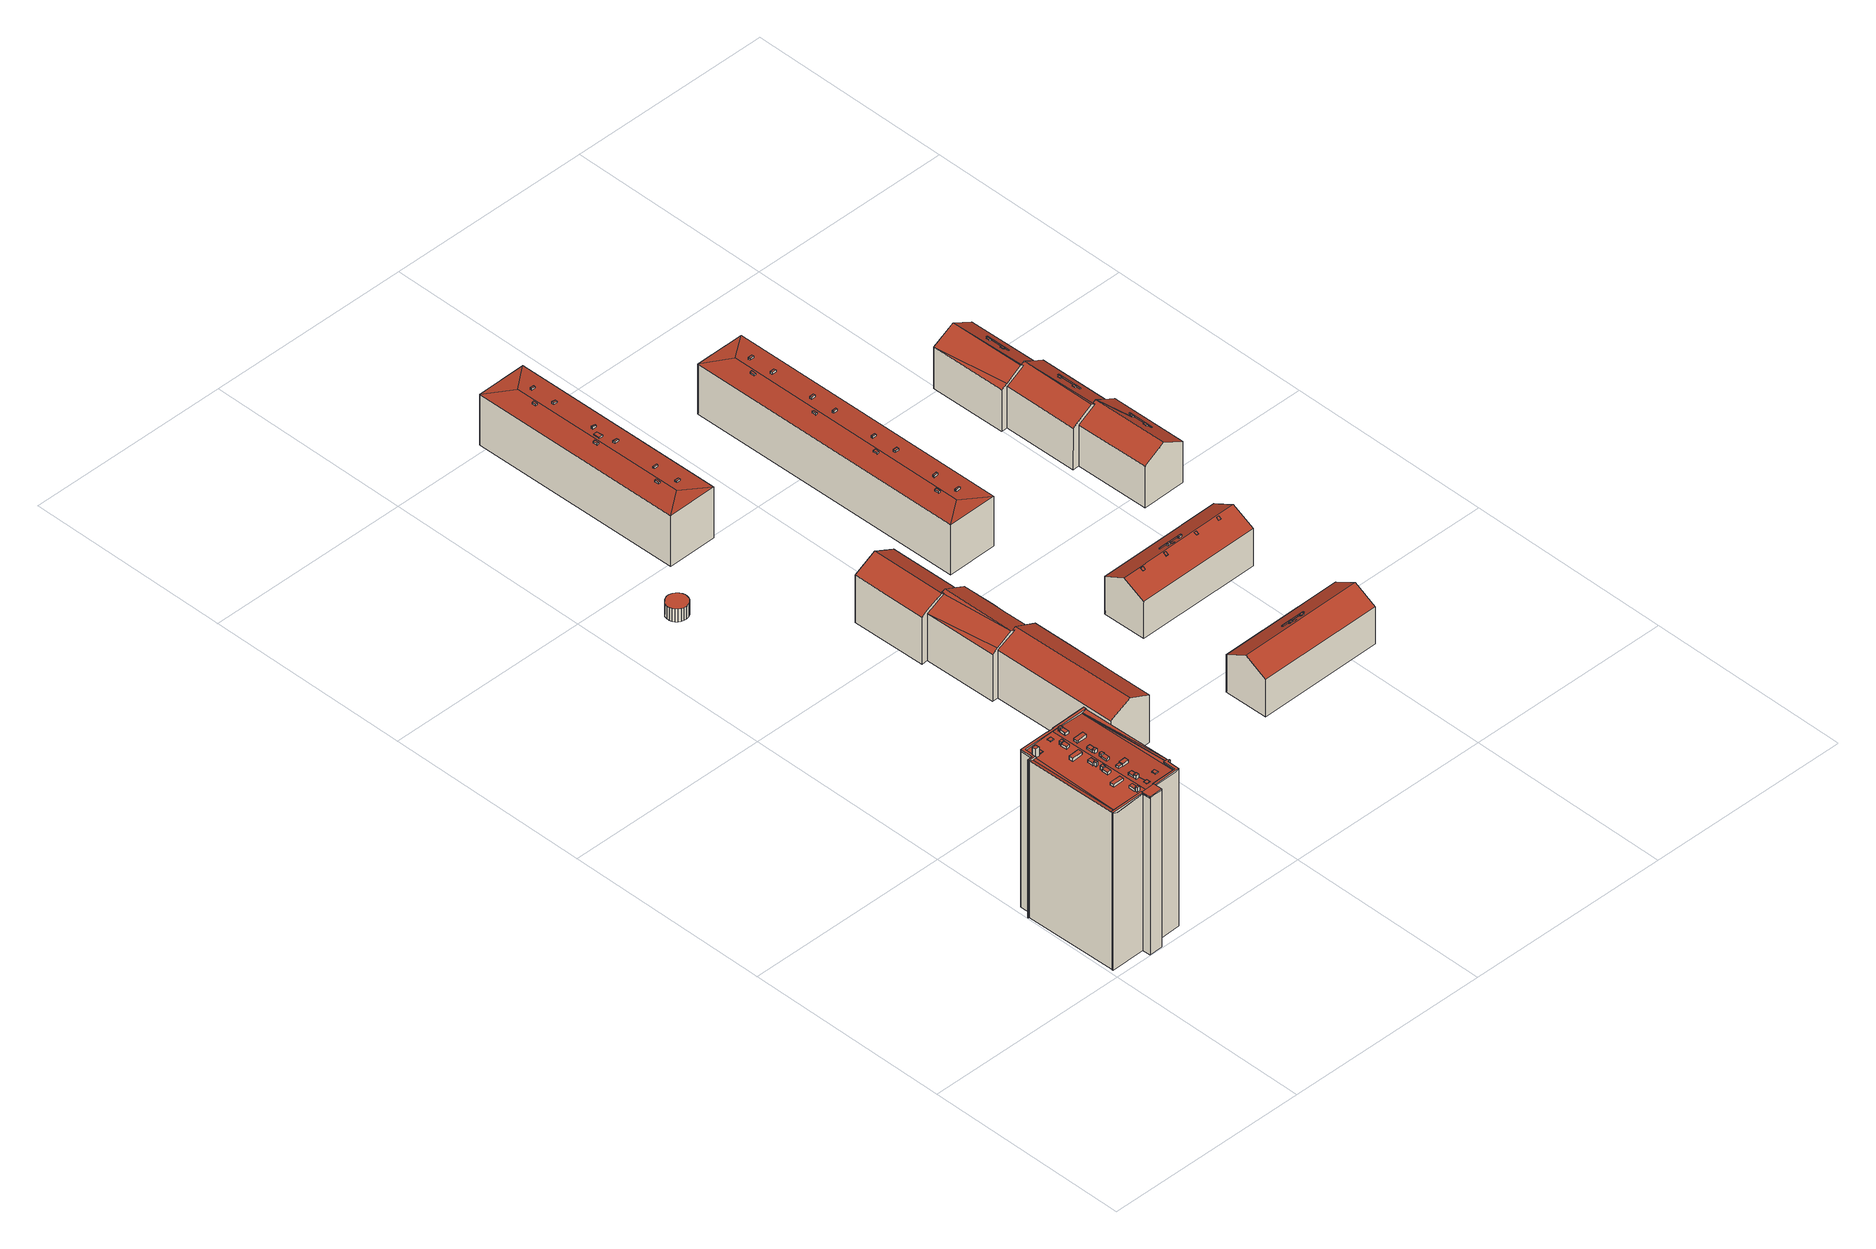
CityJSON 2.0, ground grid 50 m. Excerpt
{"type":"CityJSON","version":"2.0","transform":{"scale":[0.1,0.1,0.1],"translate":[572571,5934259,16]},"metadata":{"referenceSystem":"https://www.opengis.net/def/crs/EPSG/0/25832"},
"CityObjects":{
"building1":{"type":"Building","attributes":{"Grundfläche 2D":"500.400012","Grundhöhe NN":"16.228"},"children":["building1-1","building1-2","building1-3","building1-4","building1-5","building1-6","building1-7","building1-8","building1-9","building1-10","building1-11","building1-12","building1-13","building1-14","building1-15","building1-16","building1-17","building1-18","building1-19","building1-20","building1-21","building1-22","building1-23","building1-24","building1-25","building1-26","building1-27","building1-28","building1-29"],"geometry":[{"type":"MultiSurface","lod":"3","boundaries":[[[0,1,2,3,4,5,6,7,8,9,10,11,12,13,14,15,16,17,18,19,20,21,22,23,24,25,26,27,28,29]],[[30,31,32]],[[33,34,30,32,35]],[[36,37,38,31,30,39]],[[40,31,38]],[[32,41,42,41,43,44,45,46,47,48,33,35],[49,50,51]],[[50,49,51]],[[52,53,54]],[[55,56,57,52,54,58,59,60,45,44,43,61,62,61]],[[53,63,64,65,66,67,68,58,54]],[[0,69,70,71,1]],[[2,1,71,72]],[[2,72,73,74,3]],[[74,75,4,3]],[[75,76,5,4]],[[76,77,6,5]],[[77,78,7,6]],[[78,79,8,7]],[[80,11,10,9,8,79,81,82]],[[80,83,84,13,12,11]],[[84,85,14,13]],[[85,63,15,14]],[[52,17,16,15,63,53]],[[22,21,56,55]],[[23,22,55,61,43,41,32,31,40,27,26,25,24]],[[28,27,40,86]],[[86,87,29,28]],[[87,69,0,29]],[[30,34,88,89]],[[39,30,89,90]],[[36,39,90,91]],[[37,36,91,92]],[[86,40,38,37,92,93]],[[87,86,93,94]],[[69,87,94,95]],[[71,70,69,95,96]],[[72,71,96,97]],[[74,73,72,97,98]],[[75,74,98,99]],[[76,75,99,100]],[[77,76,100,101]],[[78,77,101,102]],[[79,78,102,103]],[[104,105,80,82,81,79,103,106]],[[107,84,83,80,105,108]],[[85,84,107,109]],[[65,64,63,85,109,110]],[[66,65,110,111]],[[112,68,67,66,111,113]],[[59,58,68,112,114]],[[60,59,114,115]],[[46,45,60,115,116]],[[47,46,116,117]],[[88,34,33,48,47,117,118]],[[111,110,109,107,108,105,104,106,103,102,101,100,99,98,97,96,95,94,93,92,91,90,89,88,118,117,116,115,114,112,113]]],"semantics":{"surfaces":[{"type":"RoofSurface"},{"type":"WallSurface"},{"type":"GroundSurface"}],"values":[0,0,0,0,0,0,0,0,0,0,1,1,1,1,1,1,1,1,1,1,1,1,1,1,1,1,1,1,1,1,1,1,1,1,1,1,1,1,1,1,1,1,1,1,1,1,1,1,1,1,1,1,1,1,2]}}]},
"building1-1":{"type":"BuildingInstallation","parents":["building1"],"geometry":[{"type":"MultiSurface","lod":"3","boundaries":[[[119,120,121,122,123,124,125]],[[126,127,121,120,128]],[[127,129,130,123,122,121]],[[131,124,123,130,132]],[[131,133,134,128,120,119,125,124]]],"semantics":{"surfaces":[{"type":"RoofSurface"},{"type":"WallSurface"}],"values":[0,1,1,1,1]}}]},
"building1-2":{"type":"BuildingInstallation","parents":["building1"],"geometry":[{"type":"MultiSurface","lod":"3","boundaries":[[[135,136,137,138]],[[139,138,137,140,141]],[[139,142,135,138]],[[143,144,136,135,142]],[[144,140,137,136]]],"semantics":{"surfaces":[{"type":"RoofSurface"},{"type":"WallSurface"}],"values":[0,1,1,1,1]}}]},
"building1-3":{"type":"BuildingInstallation","parents":["building1"],"geometry":[{"type":"MultiSurface","lod":"3","boundaries":[[[145,146,147,148,149]],[[150,151,59,60,146,145,149]],[[45,46,147,146,60]],[[47,152,148,147,46]],[[150,149,148,152,44,153,154]]],"semantics":{"surfaces":[{"type":"RoofSurface"},{"type":"WallSurface"}],"values":[0,1,1,1,1]}}]},
"building1-4":{"type":"BuildingInstallation","parents":["building1"],"geometry":[{"type":"MultiSurface","lod":"3","boundaries":[[[155,156,157,158]],[[158,157,159,160]],[[155,158,160,161]],[[156,155,161,162]],[[157,156,162,159]]],"semantics":{"surfaces":[{"type":"RoofSurface"},{"type":"WallSurface"}],"values":[0,1,1,1,1]}}]},
"building1-5":{"type":"BuildingInstallation","parents":["building1"],"geometry":[{"type":"MultiSurface","lod":"3","boundaries":[[[163,164,165,166]],[[166,165,167,168]],[[163,166,168,169]],[[164,163,169,170]],[[165,164,170,167]]],"semantics":{"surfaces":[{"type":"RoofSurface"},{"type":"WallSurface"}],"values":[0,1,1,1,1]}}]},
"building1-6":{"type":"BuildingInstallation","parents":["building1"],"geometry":[{"type":"MultiSurface","lod":"3","boundaries":[[[171,172,173,174,175,176,177]],[[178,175,174,173,179,180]],[[178,181,176,175]],[[182,177,176,181]],[[171,183,184,172]],[[184,179,173,172]]],"semantics":{"surfaces":[{"type":"RoofSurface"},{"type":"WallSurface"}],"values":[0,1,1,1,1,1]}}]},
"building1-7":{"type":"BuildingInstallation","parents":["building1"],"geometry":[{"type":"MultiSurface","lod":"3","boundaries":[[[185,186,187,188,189,190]],[[191,192,188,187]],[[192,193,189,188]],[[194,195,185,190]],[[195,196,186,185]],[[196,191,187,186]]],"semantics":{"surfaces":[{"type":"RoofSurface"},{"type":"WallSurface"}],"values":[0,1,1,1,1,1]}}]},
"building1-8":{"type":"BuildingInstallation","parents":["building1"],"geometry":[{"type":"MultiSurface","lod":"3","boundaries":[[[197,198,199,200,201,202]],[[203,204,200,199]],[[205,206,207,208,209,197,202,201,200,204]],[[209,210,198,197]],[[210,203,199,198]]],"semantics":{"surfaces":[{"type":"RoofSurface"},{"type":"WallSurface"}],"values":[0,1,1,1,1]}}]},
"building1-9":{"type":"BuildingInstallation","parents":["building1"],"geometry":[{"type":"MultiSurface","lod":"3","boundaries":[[[211,212,213,214]],[[214,213,215,216]],[[211,214,216,217]],[[217,218,212,211]],[[213,212,218,215]]],"semantics":{"surfaces":[{"type":"RoofSurface"},{"type":"WallSurface"}],"values":[0,1,1,1,1]}}]},
"building1-10":{"type":"BuildingInstallation","parents":["building1"],"geometry":[{"type":"MultiSurface","lod":"3","boundaries":[[[219,220,221,222,223,224,225,226]],[[227,51,228,229,226,225,224,223]],[[230,227,223,222]],[[229,231,219,226]],[[232,230,222,221,220,219,231,233]]],"semantics":{"surfaces":[{"type":"RoofSurface"},{"type":"WallSurface"}],"values":[0,1,1,1,1]}}]},
"building1-11":{"type":"BuildingInstallation","parents":["building1"],"geometry":[{"type":"MultiSurface","lod":"3","boundaries":[[[234,235,236,237,140,144]],[[141,140,237,238]],[[239,240,236,235]],[[240,238,237,236]],[[144,143,241,234]],[[241,239,235,234]]],"semantics":{"surfaces":[{"type":"RoofSurface"},{"type":"WallSurface"}],"values":[0,1,1,1,1,1]}}]},
"building1-12":{"type":"BuildingInstallation","parents":["building1"],"geometry":[{"type":"MultiSurface","lod":"3","boundaries":[[[242,39,36,243,244,245,246,247,248,249,250]],[[245,244,38,251]],[[251,252,246,245]],[[252,35,253,248,247,246]],[[253,48,249,248]],[[33,34,250,249,48]],[[34,30,242,250]],[[30,39,242]],[[37,243,36]],[[37,38,244,243]]],"semantics":{"surfaces":[{"type":"RoofSurface"},{"type":"WallSurface"}],"values":[0,1,1,1,1,1,1,1,1,1]}}]},
"building1-13":{"type":"BuildingInstallation","parents":["building1"],"geometry":[{"type":"MultiSurface","lod":"3","boundaries":[[[254,255,256,257,258]],[[259,254,258,177,182]],[[260,261,256,255,254,259]],[[183,171,257,256,261]],[[171,177,258,257]]],"semantics":{"surfaces":[{"type":"RoofSurface"},{"type":"WallSurface"}],"values":[0,1,1,1,1]}}]},
"building1-14":{"type":"BuildingInstallation","parents":["building1"],"geometry":[{"type":"MultiSurface","lod":"3","boundaries":[[[262,263,264,265]],[[266,265,264,267,268]],[[266,269,262,265]],[[270,271,263,262,269]],[[271,267,264,263]]],"semantics":{"surfaces":[{"type":"RoofSurface"},{"type":"WallSurface"}],"values":[0,1,1,1,1]}}]},
"building1-15":{"type":"BuildingInstallation","parents":["building1"],"geometry":[{"type":"MultiSurface","lod":"3","boundaries":[[[272,273,274,275]],[[275,274,276,277]],[[272,275,277,278]],[[273,272,278,279]],[[274,273,279,276]]],"semantics":{"surfaces":[{"type":"RoofSurface"},{"type":"WallSurface"}],"values":[0,1,1,1,1]}}]},
"building1-16":{"type":"BuildingInstallation","parents":["building1"],"geometry":[{"type":"MultiSurface","lod":"3","boundaries":[[[280,281,282,283,284,285]],[[281,280,286,287]],[[288,283,282,281,287,289]],[[284,283,288,290]],[[285,284,290,291]],[[280,285,291,286]]],"semantics":{"surfaces":[{"type":"RoofSurface"},{"type":"WallSurface"}],"values":[0,1,1,1,1,1]}}]},
"building1-17":{"type":"BuildingInstallation","parents":["building1"],"geometry":[{"type":"MultiSurface","lod":"3","boundaries":[[[292,293,294,295,296]],[[294,293,297,298]],[[295,294,298,299]],[[300,301,292,296]],[[293,292,301,297]]],"semantics":{"surfaces":[{"type":"RoofSurface"},{"type":"WallSurface"}],"values":[0,1,1,1,1]}}]},
"building1-18":{"type":"BuildingInstallation","parents":["building1"],"geometry":[{"type":"MultiSurface","lod":"3","boundaries":[[[302,303,304,305]],[[305,304,306,307]],[[302,305,307,308]],[[303,302,308,309]],[[304,303,309,306]]],"semantics":{"surfaces":[{"type":"RoofSurface"},{"type":"WallSurface"}],"values":[0,1,1,1,1]}}]},
"building1-19":{"type":"BuildingInstallation","parents":["building1"],"geometry":[{"type":"MultiSurface","lod":"3","boundaries":[[[310,311,312,313]],[[190,189,313,312]],[[314,310,313,189,193]],[[314,315,311,310]],[[194,190,312,311,315]]],"semantics":{"surfaces":[{"type":"RoofSurface"},{"type":"WallSurface"}],"values":[0,1,1,1,1]}}]},
"building1-20":{"type":"BuildingInstallation","parents":["building1"],"geometry":[{"type":"MultiSurface","lod":"3","boundaries":[[[316,317,318,319]],[[320,319,318,321,322]],[[320,323,316,319]],[[324,325,317,316,323]],[[325,321,318,317]]],"semantics":{"surfaces":[{"type":"RoofSurface"},{"type":"WallSurface"}],"values":[0,1,1,1,1]}}]},
"building1-21":{"type":"BuildingInstallation","parents":["building1"],"geometry":[{"type":"MultiSurface","lod":"3","boundaries":[[[326,327,328,321,325,329,330]],[[329,325,324,331]],[[328,327,326,332,50,333]],[[333,322,321,328]],[[331,49,330,329]],[[49,332,326,330]]],"semantics":{"surfaces":[{"type":"RoofSurface"},{"type":"WallSurface"}],"values":[0,1,1,1,1,1]}}]},
"building1-22":{"type":"BuildingInstallation","parents":["building1"],"geometry":[{"type":"MultiSurface","lod":"3","boundaries":[[[334,207,206,335,336,337,338]],[[339,336,335,206,205,340]],[[339,341,337,336]],[[342,208,207,334,338,337,341,343]]],"semantics":{"surfaces":[{"type":"RoofSurface"},{"type":"WallSurface"}],"values":[0,1,1,1]}}]},
"building1-23":{"type":"BuildingInstallation","parents":["building1"],"geometry":[{"type":"MultiSurface","lod":"3","boundaries":[[[129,127,344,345,346,347,348,130]],[[349,344,127,126]],[[349,350,345,344]],[[351,347,346,345,350,352]],[[351,353,348,347]],[[353,132,130,348]]],"semantics":{"surfaces":[{"type":"RoofSurface"},{"type":"WallSurface"}],"values":[0,1,1,1,1,1]}}]},
"building1-24":{"type":"BuildingInstallation","parents":["building1"],"geometry":[{"type":"MultiSurface","lod":"3","boundaries":[[[354,355,356,357]],[[358,357,356,359,360]],[[358,361,354,357]],[[362,363,355,354,361]],[[363,359,356,355]]],"semantics":{"surfaces":[{"type":"RoofSurface"},{"type":"WallSurface"}],"values":[0,1,1,1,1]}}]},
"building1-25":{"type":"BuildingInstallation","parents":["building1"],"geometry":[{"type":"MultiSurface","lod":"3","boundaries":[[[364,365,366,367,359,363]],[[368,360,359,367]],[[369,370,366,365]],[[370,368,367,366]],[[363,362,371,364]],[[371,369,365,364]]],"semantics":{"surfaces":[{"type":"RoofSurface"},{"type":"WallSurface"}],"values":[0,1,1,1,1,1]}}]},
"building1-26":{"type":"BuildingInstallation","parents":["building1"],"geometry":[{"type":"MultiSurface","lod":"3","boundaries":[[[271,372,373,374,375,376,377,267]],[[378,379,376,375]],[[379,380,377,376]],[[380,268,267,377]],[[271,270,381,372]],[[381,42,373,372]],[[42,382,374,373]],[[382,378,375,374]]],"semantics":{"surfaces":[{"type":"RoofSurface"},{"type":"WallSurface"}],"values":[0,1,1,1,1,1,1,1]}}]},
"building1-27":{"type":"BuildingInstallation","parents":["building1"],"geometry":[{"type":"MultiSurface","lod":"3","boundaries":[[[383,384,385,386,387,388,389,390]],[[56,21,20,388,387,386,385,391,62,392]],[[17,383,390,389,388,20,19,18]],[[384,383,17,52,393]],[[393,391,385,384]]],"semantics":{"surfaces":[{"type":"RoofSurface"},{"type":"WallSurface"}],"values":[0,1,1,1,1]}}]},
"building1-28":{"type":"BuildingInstallation","parents":["building1"],"geometry":[{"type":"MultiSurface","lod":"3","boundaries":[[[394,395,396,397]],[[296,295,397,396]],[[398,394,397,295,299]],[[395,394,398,399]],[[300,296,396,395,399]]],"semantics":{"surfaces":[{"type":"RoofSurface"},{"type":"WallSurface"}],"values":[0,1,1,1,1]}}]},
"building1-29":{"type":"BuildingInstallation","parents":["building1"],"geometry":[{"type":"MultiSurface","lod":"3","boundaries":[[[151,150,154,400,401,402,403,404,405]],[[153,406,400,154]],[[54,64,401,400,406]],[[64,65,402,401]],[[65,66,403,402]],[[66,67,68,405,404,403]],[[68,58,59,151,405]]],"semantics":{"surfaces":[{"type":"RoofSurface"},{"type":"WallSurface"}],"values":[0,1,1,1,1,1,1]}}]},
"building2":{"type":"Building","attributes":{"Grundfläche 2D":"19.081473","Grundhöhe NN":"17.345"},"geometry":[{"type":"Solid","lod":"3","boundaries":[[[[407,408,409,410,411,412,413,414,415,416,417,418,419,420,421,422,423,424,425,426,427,428,429,430]],[[431,432,415,414]],[[433,431,414,413]],[[434,433,413,412]],[[432,435,416,415]],[[435,436,417,416]],[[436,437,418,417]],[[437,438,419,418]],[[438,439,420,419]],[[439,440,421,420]],[[440,441,422,421]],[[441,442,423,422]],[[442,443,424,423]],[[443,444,425,424]],[[444,445,426,425]],[[445,446,427,426]],[[446,447,428,427]],[[447,448,429,428]],[[448,449,430,429]],[[449,450,407,430]],[[450,451,408,407]],[[451,452,409,408]],[[452,453,410,409]],[[453,454,411,410]],[[454,434,412,411]],[[447,446,445,444,443,442,441,440,439,438,437,436,435,432,431,433,434,454,453,452,451,450,449,448]]]],"semantics":{"surfaces":[{"type":"RoofSurface"},{"type":"WallSurface"},{"type":"GroundSurface"}],"values":[[0,1,1,1,1,1,1,1,1,1,1,1,1,1,1,1,1,1,1,1,1,1,1,1,1,2]]}}]},
"building3":{"type":"Building","attributes":{"Grundfläche 2D":"728.526733","Grundhöhe NN":"16.718"},"children":["building3-1","building3-2","building3-3","building3-4"],"geometry":[{"type":"Solid","lod":"3","boundaries":[[[[455,456,457,458,459,460,461]],[[459,458,462,463,464]],[[465,466,467,468,469,470]],[[471,472,473,474,467,466,475]],[[476,477,478,479,480,472,481,482,483]],[[484,480,479,455,485]],[[486,487,488,480,484]],[[489,488,487]],[[457,456,490,491]],[[462,458,457,491,492]],[[463,462,492,493]],[[486,484,460,459,464,463,493,494,487]],[[460,484,485,461]],[[485,455,461]],[[483,482,475,466,465,495,496]],[[475,482,481,471]],[[481,472,471]],[[474,473,497,498]],[[468,467,474,498,499]],[[465,470,469,468,499,495]],[[478,477,476,483,496,500]],[[455,479,478,500,490,456]],[[489,487,494,501]],[[480,488,489,501,497,473,472]],[[496,495,499,498,497,501,494,493,492,491,490,500]]]],"semantics":{"surfaces":[{"type":"RoofSurface"},{"type":"WallSurface"},{"type":"GroundSurface"}],"values":[[0,0,0,0,0,0,0,0,1,1,1,1,1,1,1,1,1,1,1,1,1,1,1,1,2]]}}]},
"building3-1":{"type":"BuildingInstallation","parents":["building3"],"geometry":[{"type":"MultiSurface","lod":"3","boundaries":[[[502,503,504,505]],[[506,507,504,503]],[[507,508,505,504]],[[508,509,502,505]],[[509,506,503,502]],[[506,509,508,507]]],"semantics":{"surfaces":[{"type":"RoofSurface"},{"type":"WallSurface"},{"type":"OuterCeilingSurface"}],"values":[0,1,1,1,1,2]}}]},
"building3-2":{"type":"BuildingInstallation","parents":["building3"],"geometry":[{"type":"MultiSurface","lod":"3","boundaries":[[[510,511,512,513]],[[514,515,512,511]],[[515,516,513,512]],[[516,517,510,513]],[[517,514,511,510]],[[514,517,516,515]]],"semantics":{"surfaces":[{"type":"RoofSurface"},{"type":"WallSurface"},{"type":"OuterCeilingSurface"}],"values":[0,1,1,1,1,2]}}]},
"building3-3":{"type":"BuildingInstallation","parents":["building3"],"geometry":[{"type":"MultiSurface","lod":"3","boundaries":[[[518,519,520,521]],[[522,523,520,519]],[[523,524,521,520]],[[524,525,518,521]],[[525,522,519,518]],[[522,525,524,523]]],"semantics":{"surfaces":[{"type":"RoofSurface"},{"type":"WallSurface"},{"type":"OuterCeilingSurface"}],"values":[0,1,1,1,1,2]}}]},
"building3-4":{"type":"BuildingInstallation","parents":["building3"],"geometry":[{"type":"MultiSurface","lod":"3","boundaries":[[[526,527,528,529]],[[530,531,529,528]],[[531,532,526,529]],[[532,533,527,526]],[[533,530,528,527]],[[533,532,531,530]]],"semantics":{"surfaces":[{"type":"RoofSurface"},{"type":"WallSurface"},{"type":"OuterCeilingSurface"}],"values":[0,1,1,1,1,2]}}]},
"building4":{"type":"Building","attributes":{"Grundfläche 2D":"634.413363","Grundhöhe NN":"16.692"},"children":["building4-1","building4-2","building4-3","building4-4","building4-5","building4-6","building4-7","building4-8","building4-9","building4-10","building4-11","building4-12","building4-13"],"geometry":[{"type":"Solid","lod":"3","boundaries":[[[[534,535,536]],[[537,536,535,538]],[[534,539,538,535]],[[537,538,539]],[[534,536,540,541]],[[539,534,541,542]],[[537,539,542,543]],[[536,537,543,540]],[[543,542,541,540]]]],"semantics":{"surfaces":[{"type":"RoofSurface"},{"type":"WallSurface"},{"type":"GroundSurface"}],"values":[[0,0,0,0,1,1,1,1,2]]}}]},
"building4-1":{"type":"BuildingInstallation","parents":["building4"],"geometry":[{"type":"MultiSurface","lod":"3","boundaries":[[[544,545,546,547]],[[547,546,548,549]],[[544,547,549,550]],[[545,544,550,551]],[[546,545,551,548]]],"semantics":{"surfaces":[{"type":"RoofSurface"},{"type":"WallSurface"}],"values":[0,1,1,1,1]}}]},
"building4-2":{"type":"BuildingInstallation","parents":["building4"],"geometry":[{"type":"MultiSurface","lod":"3","boundaries":[[[552,553,554,555]],[[556,557,555,554]],[[557,558,552,555]],[[553,552,558,559]],[[553,559,556,554]]],"semantics":{"surfaces":[{"type":"RoofSurface"},{"type":"WallSurface"}],"values":[0,1,1,1,1]}}]},
"building4-3":{"type":"BuildingInstallation","parents":["building4"],"geometry":[{"type":"MultiSurface","lod":"3","boundaries":[[[560,561,562,563]],[[563,562,564,565]],[[560,563,565,566]],[[561,560,566,567]],[[562,561,567,564]]],"semantics":{"surfaces":[{"type":"RoofSurface"},{"type":"WallSurface"}],"values":[0,1,1,1,1]}}]},
"building4-4":{"type":"BuildingInstallation","parents":["building4"],"geometry":[{"type":"MultiSurface","lod":"3","boundaries":[[[568,569,570,571]],[[571,570,572,573]],[[568,571,573,574]],[[569,568,574,575]],[[570,569,575,572]]],"semantics":{"surfaces":[{"type":"RoofSurface"},{"type":"WallSurface"}],"values":[0,1,1,1,1]}}]},
"building4-5":{"type":"BuildingInstallation","parents":["building4"],"geometry":[{"type":"MultiSurface","lod":"3","boundaries":[[[576,577,578,579]],[[579,578,580,581]],[[576,579,581,582]],[[577,576,582,583]],[[578,577,583,580]]],"semantics":{"surfaces":[{"type":"RoofSurface"},{"type":"WallSurface"}],"values":[0,1,1,1,1]}}]},
"building4-6":{"type":"BuildingInstallation","parents":["building4"],"geometry":[{"type":"MultiSurface","lod":"3","boundaries":[[[584,585,586,587]],[[587,586,588,589]],[[584,587,589,590]],[[585,584,590,591]],[[586,585,591,588]]],"semantics":{"surfaces":[{"type":"RoofSurface"},{"type":"WallSurface"}],"values":[0,1,1,1,1]}}]},
"building4-7":{"type":"BuildingInstallation","parents":["building4"],"geometry":[{"type":"MultiSurface","lod":"3","boundaries":[[[592,593,594,595]],[[596,597,595,594]],[[592,595,597,598]],[[598,599,593,592]],[[594,593,599,596]]],"semantics":{"surfaces":[{"type":"RoofSurface"},{"type":"WallSurface"}],"values":[0,1,1,1,1]}}]},
"building4-8":{"type":"BuildingInstallation","parents":["building4"],"geometry":[{"type":"MultiSurface","lod":"3","boundaries":[[[600,601,602,603]],[[601,600,604,605]],[[603,602,606,607]],[[600,603,607,604]],[[602,601,605,606]]],"semantics":{"surfaces":[{"type":"RoofSurface"},{"type":"WallSurface"}],"values":[0,1,1,1,1]}}]},
"building4-9":{"type":"BuildingInstallation","parents":["building4"],"geometry":[{"type":"MultiSurface","lod":"3","boundaries":[[[608,609,610,611]],[[611,610,612,613]],[[608,611,613,614]],[[609,608,614,615]],[[610,609,615,612]]],"semantics":{"surfaces":[{"type":"RoofSurface"},{"type":"WallSurface"}],"values":[0,1,1,1,1]}}]},
"building4-10":{"type":"BuildingInstallation","parents":["building4"],"geometry":[{"type":"MultiSurface","lod":"3","boundaries":[[[616,617,618,619]],[[616,619,620,621]],[[619,618,622,620]],[[621,623,617,616]],[[623,622,618,617]]],"semantics":{"surfaces":[{"type":"RoofSurface"},{"type":"WallSurface"}],"values":[0,1,1,1,1]}}]},
"building4-11":{"type":"BuildingInstallation","parents":["building4"],"geometry":[{"type":"MultiSurface","lod":"3","boundaries":[[[624,625,626,627]],[[628,629,626,625]],[[629,630,627,626]],[[630,631,624,627]],[[631,628,625,624]],[[628,631,630,629]]],"semantics":{"surfaces":[{"type":"RoofSurface"},{"type":"WallSurface"},{"type":"OuterCeilingSurface"}],"values":[0,1,1,1,1,2]}}]},
"building4-12":{"type":"BuildingInstallation","parents":["building4"],"geometry":[{"type":"MultiSurface","lod":"3","boundaries":[[[632,633,634,635]],[[636,637,635,634]],[[637,638,632,635]],[[638,639,633,632]],[[639,636,634,633]],[[639,638,637,636]]],"semantics":{"surfaces":[{"type":"RoofSurface"},{"type":"WallSurface"},{"type":"OuterCeilingSurface"}],"values":[0,1,1,1,1,2]}}]},
"building4-13":{"type":"BuildingInstallation","parents":["building4"],"geometry":[{"type":"MultiSurface","lod":"3","boundaries":[[[640,641,642,643]],[[644,645,642,641]],[[645,646,643,642]],[[646,647,640,643]],[[647,644,641,640]],[[644,647,646,645]]],"semantics":{"surfaces":[{"type":"RoofSurface"},{"type":"WallSurface"},{"type":"OuterCeilingSurface"}],"values":[0,1,1,1,1,2]}}]},
"building5":{"type":"Building","attributes":{"Grundfläche 2D":"331.923366","Grundhöhe NN":"17.012"},"children":["building5-1","building5-2","building5-3","building5-4"],"geometry":[{"type":"Solid","lod":"3","boundaries":[[[[648,649,650,651]],[[652,649,648,653]],[[651,650,654,655]],[[653,648,651,655,656]],[[652,653,656,657]],[[654,650,649,652,657]],[[656,655,654,657]]]],"semantics":{"surfaces":[{"type":"RoofSurface"},{"type":"WallSurface"},{"type":"GroundSurface"}],"values":[[0,0,1,1,1,1,2]]}}]},
"building5-1":{"type":"BuildingInstallation","parents":["building5"],"geometry":[{"type":"MultiSurface","lod":"3","boundaries":[[[658,659,660,661]],[[661,660,662,663]],[[658,661,663,664]],[[659,658,664,665]],[[660,659,665,662]]],"semantics":{"surfaces":[{"type":"RoofSurface"},{"type":"WallSurface"}],"values":[0,1,1,1,1]}}]},
"building5-2":{"type":"BuildingInstallation","parents":["building5"],"geometry":[{"type":"MultiSurface","lod":"3","boundaries":[[[666,667,668,669]],[[669,668,670,671]],[[666,669,671,672]],[[667,666,672,673]],[[668,667,673,670]]],"semantics":{"surfaces":[{"type":"RoofSurface"},{"type":"WallSurface"}],"values":[0,1,1,1,1]}}]},
"building5-3":{"type":"BuildingInstallation","parents":["building5"],"geometry":[{"type":"MultiSurface","lod":"3","boundaries":[[[674,675,676,677]],[[677,676,678,679]],[[674,677,679,680]],[[675,674,680,681]],[[676,675,681,678]]],"semantics":{"surfaces":[{"type":"RoofSurface"},{"type":"WallSurface"}],"values":[0,1,1,1,1]}}]},
"building5-4":{"type":"BuildingInstallation","parents":["building5"],"geometry":[{"type":"MultiSurface","lod":"3","boundaries":[[[682,683,684,685]]],"semantics":{"surfaces":[{"type":"RoofSurface"}],"values":[0]}}]},
"building6":{"type":"Building","attributes":{"Grundfläche 2D":"844.526658","Grundhöhe NN":"17.002"},"children":["building6-1","building6-2","building6-3","building6-4","building6-5","building6-6","building6-7","building6-8","building6-9","building6-10","building6-11","building6-12"],"geometry":[{"type":"Solid","lod":"3","boundaries":[[[[686,687,688]],[[686,689,690,687]],[[689,686,688,691]],[[689,691,690]],[[692,693,688,687]],[[693,694,691,688]],[[694,695,690,691]],[[695,692,687,690]],[[695,694,693,692]]]],"semantics":{"surfaces":[{"type":"RoofSurface"},{"type":"WallSurface"},{"type":"GroundSurface"}],"values":[[0,0,0,0,1,1,1,1,2]]}}]},
"building6-1":{"type":"BuildingInstallation","parents":["building6"],"geometry":[{"type":"MultiSurface","lod":"3","boundaries":[[[696,697,698,699]],[[699,698,700,701]],[[696,699,701,702]],[[697,696,702,703]],[[698,697,703,700]]],"semantics":{"surfaces":[{"type":"RoofSurface"},{"type":"WallSurface"}],"values":[0,1,1,1,1]}}]},
"building6-2":{"type":"BuildingInstallation","parents":["building6"],"geometry":[{"type":"MultiSurface","lod":"3","boundaries":[[[704,705,706,707]],[[707,706,708,709]],[[704,707,709,710]],[[705,704,710,711]],[[706,705,711,708]]],"semantics":{"surfaces":[{"type":"RoofSurface"},{"type":"WallSurface"}],"values":[0,1,1,1,1]}}]},
"building6-3":{"type":"BuildingInstallation","parents":["building6"],"geometry":[{"type":"MultiSurface","lod":"3","boundaries":[[[712,713,714,715]],[[715,714,716,717]],[[712,715,717,718]],[[713,712,718,719]],[[714,713,719,716]]],"semantics":{"surfaces":[{"type":"RoofSurface"},{"type":"WallSurface"}],"values":[0,1,1,1,1]}}]},
"building6-4":{"type":"BuildingInstallation","parents":["building6"],"geometry":[{"type":"MultiSurface","lod":"3","boundaries":[[[720,721,722,723]],[[723,722,724,725]],[[725,726,720,723]],[[721,720,726,727]],[[727,724,722,721]]],"semantics":{"surfaces":[{"type":"RoofSurface"},{"type":"WallSurface"}],"values":[0,1,1,1,1]}}]},
"building6-5":{"type":"BuildingInstallation","parents":["building6"],"geometry":[{"type":"MultiSurface","lod":"3","boundaries":[[[728,729,730,731]],[[731,730,732,733]],[[733,734,728,731]],[[729,728,734,735]],[[735,732,730,729]]],"semantics":{"surfaces":[{"type":"RoofSurface"},{"type":"WallSurface"}],"values":[0,1,1,1,1]}}]},
"building6-6":{"type":"BuildingInstallation","parents":["building6"],"geometry":[{"type":"MultiSurface","lod":"3","boundaries":[[[736,737,738,739]],[[739,738,740,741]],[[736,739,741,742]],[[737,736,742,743]],[[738,737,743,740]]],"semantics":{"surfaces":[{"type":"RoofSurface"},{"type":"WallSurface"}],"values":[0,1,1,1,1]}}]},
"building6-7":{"type":"BuildingInstallation","parents":["building6"],"geometry":[{"type":"MultiSurface","lod":"3","boundaries":[[[744,745,746,747]],[[747,746,748,749]],[[744,747,749,750]],[[745,744,750,751]],[[746,745,751,748]]],"semantics":{"surfaces":[{"type":"RoofSurface"},{"type":"WallSurface"}],"values":[0,1,1,1,1]}}]},
"building6-8":{"type":"BuildingInstallation","parents":["building6"],"geometry":[{"type":"MultiSurface","lod":"3","boundaries":[[[752,753,754,755]],[[755,754,756,757]],[[752,755,757,758]],[[753,752,758,759]],[[754,753,759,756]]],"semantics":{"surfaces":[{"type":"RoofSurface"},{"type":"WallSurface"}],"values":[0,1,1,1,1]}}]},
"building6-9":{"type":"BuildingInstallation","parents":["building6"],"geometry":[{"type":"MultiSurface","lod":"3","boundaries":[[[760,761,762,763]],[[763,762,764,765]],[[760,763,765,766]],[[761,760,766,767]],[[762,761,767,764]]],"semantics":{"surfaces":[{"type":"RoofSurface"},{"type":"WallSurface"}],"values":[0,1,1,1,1]}}]},
"building6-10":{"type":"BuildingInstallation","parents":["building6"],"geometry":[{"type":"MultiSurface","lod":"3","boundaries":[[[768,769,770,771]],[[771,770,772,773]],[[768,771,773,774]],[[769,768,774,775]],[[770,769,775,772]]],"semantics":{"surfaces":[{"type":"RoofSurface"},{"type":"WallSurface"}],"values":[0,1,1,1,1]}}]},
"building6-11":{"type":"BuildingInstallation","parents":["building6"],"geometry":[{"type":"MultiSurface","lod":"3","boundaries":[[[776,777,778,779]],[[779,778,780,781]],[[776,779,781,782]],[[777,776,782,783]],[[778,777,783,780]]],"semantics":{"surfaces":[{"type":"RoofSurface"},{"type":"WallSurface"}],"values":[0,1,1,1,1]}}]},
"building6-12":{"type":"BuildingInstallation","parents":["building6"],"geometry":[{"type":"MultiSurface","lod":"3","boundaries":[[[784,785,786,787]],[[787,786,788,789]],[[784,787,789,790]],[[785,784,790,791]],[[786,785,791,788]]],"semantics":{"surfaces":[{"type":"RoofSurface"},{"type":"WallSurface"}],"values":[0,1,1,1,1]}}]},
"building7":{"type":"Building","attributes":{"Grundfläche 2D":"328.263900","Grundhöhe NN":"17.092"},"children":["building7-1","building7-2","building7-3","building7-4","building7-5","building7-6","building7-7","building7-8","building7-9","building7-10"],"geometry":[{"type":"Solid","lod":"3","boundaries":[[[[792,793,794,795,796]],[[794,797,798,795]],[[793,792,796,799,800]],[[797,794,793,800,801]],[[798,797,801,802]],[[799,796,795,798,802]],[[800,799,802,801]]]],"semantics":{"surfaces":[{"type":"RoofSurface"},{"type":"WallSurface"},{"type":"GroundSurface"}],"values":[[0,0,1,1,1,1,2]]}}]},
"building7-1":{"type":"BuildingInstallation","parents":["building7"],"geometry":[{"type":"MultiSurface","lod":"3","boundaries":[[[803,804,805,806]],[[804,803,807,808]],[[806,805,809,810]],[[803,806,810,807]],[[805,804,808,809]]],"semantics":{"surfaces":[{"type":"RoofSurface"},{"type":"WallSurface"}],"values":[0,1,1,1,1]}}]},
"building7-2":{"type":"BuildingInstallation","parents":["building7"],"geometry":[{"type":"MultiSurface","lod":"3","boundaries":[[[811,812,813,814]],[[814,813,815,816]],[[814,816,811]],[[813,812,815]]],"semantics":{"surfaces":[{"type":"RoofSurface"},{"type":"WallSurface"}],"values":[0,1,1,1]}}]},
"building7-3":{"type":"BuildingInstallation","parents":["building7"],"geometry":[{"type":"MultiSurface","lod":"3","boundaries":[[[817,818,819,820]],[[817,820,821,822]],[[820,819,823,821]],[[818,817,822,824]],[[819,818,824,823]]],"semantics":{"surfaces":[{"type":"RoofSurface"},{"type":"WallSurface"}],"values":[0,1,1,1,1]}}]},
"building7-4":{"type":"BuildingInstallation","parents":["building7"],"geometry":[{"type":"MultiSurface","lod":"3","boundaries":[[[825,826,827,828]],[[828,827,829,830]],[[827,826,831,829]],[[825,828,830,832]],[[826,825,832,831]]],"semantics":{"surfaces":[{"type":"RoofSurface"},{"type":"WallSurface"}],"values":[0,1,1,1,1]}}]},
"building7-5":{"type":"BuildingInstallation","parents":["building7"],"geometry":[{"type":"MultiSurface","lod":"3","boundaries":[[[833,834,835,836]],[[836,835,837,838]],[[833,836,838,839]],[[834,833,839,840]],[[835,834,840,837]]],"semantics":{"surfaces":[{"type":"RoofSurface"},{"type":"WallSurface"}],"values":[0,1,1,1,1]}}]},
"building7-6":{"type":"BuildingInstallation","parents":["building7"],"geometry":[{"type":"MultiSurface","lod":"3","boundaries":[[[841,842,843,844,845]],[[846,843,842,841,847,848]],[[844,843,846,849]],[[850,845,844,849]],[[841,845,850,847]]],"semantics":{"surfaces":[{"type":"RoofSurface"},{"type":"WallSurface"}],"values":[0,1,1,1,1]}}]},
"building7-7":{"type":"BuildingInstallation","parents":["building7"],"geometry":[{"type":"MultiSurface","lod":"3","boundaries":[[[851,852,853,854]],[[854,853,855,856]],[[851,854,856,857]],[[852,851,857,858]],[[853,852,858,855]]],"semantics":{"surfaces":[{"type":"RoofSurface"},{"type":"WallSurface"}],"values":[0,1,1,1,1]}}]},
"building7-8":{"type":"BuildingInstallation","parents":["building7"],"geometry":[{"type":"MultiSurface","lod":"3","boundaries":[[[859,860,861,862]],[[859,862,863,864]],[[861,860,865,866]],[[862,861,866,863]],[[860,859,864,865]]],"semantics":{"surfaces":[{"type":"RoofSurface"},{"type":"WallSurface"}],"values":[0,1,1,1,1]}}]},
"building7-9":{"type":"BuildingInstallation","parents":["building7"],"geometry":[{"type":"MultiSurface","lod":"3","boundaries":[[[867,868,869,870]],[[871,872,870,869]],[[872,873,867,870]],[[873,874,868,867]],[[874,871,869,868]],[[874,873,872,871]]],"semantics":{"surfaces":[{"type":"RoofSurface"},{"type":"WallSurface"},{"type":"OuterCeilingSurface"}],"values":[0,1,1,1,1,2]}}]},
"building7-10":{"type":"BuildingInstallation","parents":["building7"],"geometry":[{"type":"MultiSurface","lod":"3","boundaries":[[[875,876,877,878]],[[879,880,877,876]],[[880,881,878,877]],[[881,882,875,878]],[[882,879,876,875]],[[879,882,881,880]]],"semantics":{"surfaces":[{"type":"RoofSurface"},{"type":"WallSurface"},{"type":"OuterCeilingSurface"}],"values":[0,1,1,1,1,2]}}]},
"building8":{"type":"Building","attributes":{"Grundfläche 2D":"587.435477","Grundhöhe NN":"16.085"},"children":["building8-1","building8-2","building8-3","building8-4","building8-5","building8-6","building8-7","building8-8","building8-9"],"geometry":[{"type":"Solid","lod":"3","boundaries":[[[[883,884,885,886,887,888,889]],[[890,891,883,889]],[[892,893,894,890,889,895]],[[896,897,898,899,900],[901,902,898]],[[901,898,902]],[[903,904,905,906,899,898,884]],[[907,908,895,909,910,911]],[[907,912,913,914]],[[907,914,915,908]],[[916,913,912]],[[887,886,917,918]],[[909,895,889,888,887,918,919,910]],[[894,893,920,921]],[[904,891,890,894,921,922,905]],[[891,904,903,883]],[[903,884,883]],[[896,900,923,924]],[[885,884,898,897,896,924,917,886]],[[906,905,922,925]],[[923,900,899,906,925]],[[911,910,919,926]],[[912,907,911,926,927]],[[916,912,927,928]],[[892,915,914,913,916,928,920,893]],[[915,892,895,908]],[[927,926,919,918,917,924,923,925,922,921,920,928]]]],"semantics":{"surfaces":[{"type":"RoofSurface"},{"type":"WallSurface"},{"type":"GroundSurface"}],"values":[[0,0,0,0,0,0,0,0,0,0,1,1,1,1,1,1,1,1,1,1,1,1,1,1,1,2]]}}]},
"building8-1":{"type":"BuildingInstallation","parents":["building8"],"geometry":[{"type":"MultiSurface","lod":"3","boundaries":[[[929,930,931,932]],[[932,931,933,934]],[[929,932,934,935]],[[930,929,935,936]],[[931,930,936,933]]],"semantics":{"surfaces":[{"type":"RoofSurface"},{"type":"WallSurface"}],"values":[0,1,1,1,1]}}]},
"building8-2":{"type":"BuildingInstallation","parents":["building8"],"geometry":[{"type":"MultiSurface","lod":"3","boundaries":[[[937,938,939,940]],[[941,942,940,939]],[[943,944,938,937]],[[941,939,938,944]],[[942,943,937,940]]],"semantics":{"surfaces":[{"type":"RoofSurface"},{"type":"WallSurface"}],"values":[0,1,1,1,1]}}]},
"building8-3":{"type":"BuildingInstallation","parents":["building8"],"geometry":[{"type":"MultiSurface","lod":"3","boundaries":[[[945,946,947,948,949]],[[950,951,947,946]],[[951,952,953,949,948,947]],[[953,954,945,949]],[[950,946,945,954]]],"semantics":{"surfaces":[{"type":"RoofSurface"},{"type":"WallSurface"}],"values":[0,1,1,1,1]}}]},
"building8-4":{"type":"BuildingInstallation","parents":["building8"],"geometry":[{"type":"MultiSurface","lod":"3","boundaries":[[[955,956,957,958]],[[958,957,959,960]],[[955,958,960,961]],[[956,955,961,962]],[[957,956,962,959]]],"semantics":{"surfaces":[{"type":"RoofSurface"},{"type":"WallSurface"}],"values":[0,1,1,1,1]}}]},
"building8-5":{"type":"BuildingInstallation","parents":["building8"],"geometry":[{"type":"MultiSurface","lod":"3","boundaries":[[[963,964,965,966]],[[966,965,967,968]],[[963,966,968,969]],[[964,963,969,970]],[[965,964,970,967]]],"semantics":{"surfaces":[{"type":"RoofSurface"},{"type":"WallSurface"}],"values":[0,1,1,1,1]}}]},
"building8-6":{"type":"BuildingInstallation","parents":["building8"],"geometry":[{"type":"MultiSurface","lod":"3","boundaries":[[[971,972,973,974,975,976]],[[977,974,973,972,978,902]],[[975,974,977,979]],[[976,975,979,980]],[[978,972,971,976,980,901]]],"semantics":{"surfaces":[{"type":"RoofSurface"},{"type":"WallSurface"}],"values":[0,1,1,1,1]}}]},
"building8-7":{"type":"BuildingInstallation","parents":["building8"],"geometry":[{"type":"MultiSurface","lod":"3","boundaries":[[[981,982,983,984]],[[985,986,982,981,987]],[[986,988,983,982]],[[984,983,988,989]],[[989,987,981,984]]],"semantics":{"surfaces":[{"type":"RoofSurface"},{"type":"WallSurface"}],"values":[0,1,1,1,1]}}]},
"building8-8":{"type":"BuildingInstallation","parents":["building8"],"geometry":[{"type":"MultiSurface","lod":"3","boundaries":[[[990,991,992,993]],[[990,993,994,995]],[[993,992,996,994]],[[991,990,995,997]],[[992,991,997,996]]],"semantics":{"surfaces":[{"type":"RoofSurface"},{"type":"WallSurface"}],"values":[0,1,1,1,1]}}]},
"building8-9":{"type":"BuildingInstallation","parents":["building8"],"geometry":[{"type":"MultiSurface","lod":"3","boundaries":[[[998,999,1000,1001]],[[1001,1000,1002,1003]],[[998,1001,1003,1004]],[[999,998,1004,1005]],[[1000,999,1005,1002]]],"semantics":{"surfaces":[{"type":"RoofSurface"},{"type":"WallSurface"}],"values":[0,1,1,1,1]}}]}
},
"vertices":[
[193,286,409],[105,284,409],[105,283,409],[89,283,409],[89,284,409],[15,283,409],[15,252,409],[14,252,409],[14,251,409],[5,251,409],[4,251,409],[2,251,409],[2,249,409],[2,248,409],[4,248,409],[4,247,409],[14,247,409],[21,247,409],[20,253,409],[20,254,409],[20,256,409],[21,256,409],[21,277,409],[76,278,409],[105,278,409],[181,279,409],[182,279,409],[192,279,409],[192,282,409],[193,282,409],[194,53,407],[182,279,405],[181,279,404],[187,23,404],[194,23,407],[187,28,404],[200,56,409],[198,56,408],[198,59,408],[200,53,409],[192,279,408],[105,278,408],[107,255,407],[98,278,408],[105,23,408],[105,2,408],[126,2,407],[125,21,407],[126,21,407],[121,70,407],[120,81,407],[124,45,407],[21,247,405],[14,247,404],[20,25,404],[21,277,405],[21,256,405],[21,254,405],[20,19,404],[92,21,407],[92,1,407],[76,278,407],[27,256,405],[4,247,408],[9,25,408],[9,22,408],[8,22,408],[8,21,408],[8,19,408],[193,286,408],[181,286,404],[105,284,408],[105,283,408],[98,283,408],[89,283,407],[89,284,407],[15,283,405],[15,252,405],[14,252,404],[14,251,404],[2,251,408],[5,251,407],[4,251,408],[2,249,408],[2,248,408],[4,248,408],[192,282,408],[193,282,408],[194,23,2],[194,53,2],[200,53,2],[200,56,2],[198,56,2],[192,282,2],[193,282,2],[193,286,2],[105,284,2],[105,283,2],[89,283,2],[89,284,2],[15,283,2],[15,252,2],[14,252,2],[14,251,2],[4,251,2],[2,251,2],[5,251,2],[2,248,2],[2,249,2],[4,248,2],[9,22,2],[8,22,2],[8,19,2],[8,21,2],[92,21,2],[92,1,2],[126,2,2],[125,21,2],[126,21,2],
[114,173,416],[117,173,416],[117,179,416],[113,179,416],[110,179,416],[110,173,416],[113,173,416],[117,179,407],[117,179,413],[117,173,407],[113,179,413],[110,179,413],[110,173,407],[110,179,407],[113,173,407],[114,173,407],
[84,132,417],[84,125,417],[91,125,417],[91,132,417],[91,132,407],[91,125,414],[91,125,407],[84,132,407],[84,125,407],[84,125,414],
[92,21,411],[92,1,411],[126,2,411],[125,24,411],[92,23,411],[92,23,409],[92,21,409],[125,24,407],[93,23,407],[93,23,409],
[74,268,409],[74,259,409],[83,259,409],[83,268,409],[83,259,407],[83,268,407],[74,268,407],[74,259,407],
[35,259,407],[35,249,407],[43,249,407],[43,259,407],[43,249,406],[43,259,406],[35,259,405],[35,249,405],
[111,155,413],[110,155,413],[110,140,413],[116,141,413],[119,141,413],[119,155,413],[118,155,413],[119,141,407],[110,140,407],[116,141,407],[119,155,407],[118,155,407],[111,155,407],[110,155,407],
[91,150,414],[91,164,414],[82,164,414],[82,150,414],[84,150,414],[90,150,414],[82,164,407],[82,150,407],[84,150,407],[90,150,407],[91,150,407],[91,164,407],
[122,107,414],[138,108,414],[138,117,414],[122,117,414],[122,116,414],[122,108,414],[138,117,406],[122,117,407],[122,116,407],[122,116,412],[122,108,412],[122,108,407],[122,107,407],[138,108,406],
[66,86,413],[66,76,413],[93,76,413],[93,86,413],[93,76,407],[93,86,407],[66,86,406],[66,76,406],
[118,36,408],[124,36,408],[125,36,408],[127,36,408],[127,45,408],[124,45,408],[123,45,408],[118,45,408],[127,45,407],[123,45,407],[118,45,407],[127,36,407],[118,36,407],[125,36,407],[124,36,407],
[83,125,414],[83,110,414],[92,110,414],[92,125,414],[92,125,407],[83,110,407],[92,110,407],[83,125,407],
[194,53,409],[198,56,409],[198,59,409],[188,59,409],[188,28,409],[187,28,409],[126,27,409],[126,21,409],[194,23,409],[188,59,405],[188,28,405],[126,27,407],
[118,161,416],[114,161,416],[111,161,416],[111,155,416],[118,155,416],[118,161,407],[114,161,407],[111,161,407],
[108,272,417],[108,267,417],[115,267,417],[114,272,417],[114,272,407],[115,267,414],[115,267,407],[108,272,407],[108,267,407],[108,267,414],
[159,56,408],[151,55,408],[152,46,408],[160,46,408],[152,46,406],[160,46,406],[159,56,406],[151,55,406],
[134,220,414],[134,230,414],[109,229,414],[108,229,414],[108,219,414],[110,219,414],[134,220,406],[134,230,406],[108,229,407],[109,229,407],[108,219,407],[110,219,407],
[94,52,414],[85,52,414],[85,37,414],[87,37,414],[94,37,414],[85,52,407],[85,37,407],[87,37,407],[94,37,407],[94,52,407],
[63,197,415],[63,187,415],[90,188,415],[90,198,415],[90,188,407],[90,198,407],[63,197,406],[63,187,406],
[84,143,417],[90,144,417],[90,150,417],[84,150,417],[84,143,407],[90,144,407],
[120,61,417],[120,67,417],[113,67,417],[113,60,417],[113,60,407],[113,67,413],[113,67,407],[120,61,407],[120,67,407],[120,67,413],
[121,81,413],[120,81,413],[112,81,413],[121,67,413],[121,70,413],[121,67,407],[121,81,407],[112,81,407],
[119,108,412],[118,116,412],[111,116,412],[112,108,412],[118,108,412],[111,116,407],[118,116,407],[112,108,407],[119,108,407],[118,108,407],
[118,179,413],[118,194,413],[112,194,413],[109,194,413],[109,179,413],[118,179,407],[118,194,407],[109,194,407],[112,194,407],[109,179,407],
[81,242,416],[81,236,416],[88,236,416],[88,243,416],[88,243,407],[88,236,414],[88,236,407],[81,242,407],[81,236,407],[81,236,414],
[79,236,414],[80,221,414],[89,222,414],[89,236,414],[89,236,407],[80,221,407],[89,222,407],[79,236,407],
[107,267,414],[107,255,414],[107,253,414],[107,252,414],[117,252,414],[116,267,414],[107,252,407],[117,252,407],[116,267,407],[107,267,407],[107,253,407],
[21,247,428],[30,247,428],[29,256,428],[27,256,428],[25,256,428],[20,256,428],[20,254,428],[20,253,428],[29,256,405],[25,256,405],[30,247,405],
[87,32,418],[94,32,418],[94,37,418],[87,37,418],[87,32,407],[94,32,407],
[93,27,409],[9,25,409],[9,22,409],[8,22,409],[8,21,409],[8,19,409],[93,27,407],
[137,1396,46],[132,1391,46],[128,1386,46],[126,1379,46],[126,1372,46],[128,1365,46],[131,1360,46],[135,1356,46],[140,1353,46],[146,1351,46],[153,1350,46],[160,1352,46],[166,1355,46],[171,1360,46],[174,1366,46],[175,1371,46],[176,1377,46],[174,1383,46],[171,1389,46],[166,1394,46],[160,1398,46],[154,1400,46],[147,1400,46],[142,1398,46],[135,1356,13],[140,1353,13],[131,1360,13],[128,1365,13],[146,1351,13],[153,1350,13],[160,1352,13],[166,1355,13],[171,1360,13],[174,1366,13],[175,1371,13],[176,1377,13],[174,1383,13],[171,1389,13],[166,1394,13],[160,1398,13],[154,1400,13],[147,1400,13],[142,1398,13],[137,1396,13],[132,1391,13],[128,1386,13],[126,1379,13],[126,1372,13],
[451,939,152],[498,940,129],[494,1117,129],[440,1116,157],[443,933,157],[450,933,153],[450,939,153],[385,1115,129],[389,932,129],[404,933,137],[532,762,131],[477,761,156],[484,450,156],[538,451,131],[536,542,131],[534,671,131],[470,757,153],[469,757,152],[423,756,131],[429,449,131],[470,761,153],[515,836,129],[515,860,129],[513,940,129],[459,939,156],[461,757,156],[470,757,152],[470,761,152],[517,762,129],[450,933,152],[450,939,152],[443,933,148],[404,933,129],[423,756,136],[408,756,129],[498,940,7],[494,1117,7],[385,1115,7],[389,932,7],[404,933,7],[532,762,7],[517,762,7],[423,756,7],[429,449,7],[538,451,7],[513,940,7],[408,756,7],
[504,1036,34],[496,1036,34],[496,1011,34],[504,1012,34],[496,1036,32],[496,1011,32],[504,1012,32],[504,1036,32],
[544,542,34],[536,542,34],[537,518,34],[544,518,34],[536,542,32],[537,518,32],[544,518,32],[544,542,32],
[541,695,34],[533,695,34],[534,671,34],[541,671,34],[533,695,32],[534,671,32],[541,671,32],[541,695,32],
[523,836,34],[522,860,34],[515,860,34],[515,836,34],[515,860,32],[515,836,32],[523,836,32],[522,860,32],
[368,1491,138],[307,1533,141],[247,1489,138],[240,2013,138],[301,1969,141],[361,2015,138],[247,1489,7],[368,1491,7],[361,2015,7],[240,2013,7],
[332,1724,144],[321,1724,145],[322,1719,145],[332,1719,144],[322,1719,140],[332,1719,140],[332,1724,140],[321,1724,140],
[319,1952,145],[319,1948,145],[329,1948,143],[329,1953,143],[329,1948,140],[329,1953,140],[319,1952,140],[319,1948,140],
[321,1784,146],[321,1780,146],[331,1780,144],[331,1784,144],[331,1780,140],[331,1784,140],[321,1784,140],[321,1780,140],
[324,1555,144],[324,1550,144],[334,1550,144],[334,1555,144],[334,1550,140],[334,1555,140],[324,1555,140],[324,1550,140],
[318,1766,144],[310,1766,144],[310,1751,144],[319,1751,144],[310,1751,141],[319,1751,140],[318,1766,140],[310,1766,141],
[329,1892,143],[319,1892,145],[319,1887,145],[329,1887,143],[319,1887,140],[329,1887,140],[329,1892,140],[319,1892,140],
[323,1615,144],[323,1611,144],[333,1611,144],[333,1615,144],[333,1611,140],[333,1615,140],[323,1615,140],[323,1611,140],
[300,1582,145],[295,1582,145],[296,1571,145],[300,1571,145],[300,1582,141],[295,1582,141],[296,1571,141],[300,1571,141],
[293,1739,145],[297,1740,145],[297,1750,145],[292,1750,145],[297,1750,141],[292,1750,141],[293,1739,141],[297,1740,141],
[295,1918,145],[290,1918,145],[290,1908,145],[295,1908,145],[295,1908,141],[295,1918,141],[290,1908,141],[290,1918,141],
[373,1596,37],[366,1596,37],[367,1572,37],[373,1572,37],[366,1596,35],[367,1572,35],[373,1572,35],[373,1596,35],
[373,1906,37],[373,1933,37],[362,1933,37],[362,1906,37],[362,1933,35],[362,1906,35],[373,1906,35],[373,1933,35],
[370,1764,37],[364,1764,37],[365,1741,37],[371,1741,37],[364,1764,35],[365,1741,35],[371,1741,35],[370,1764,35],
[752,396,136],[1059,401,136],[1058,454,106],[751,450,106],[1060,346,106],[753,342,106],[1058,454,10],[751,450,10],[753,342,10],[1060,346,10],
[893,412,133],[886,412,133],[886,408,133],[893,408,133],[886,408,131],[893,408,131],[893,412,128],[886,412,128],
[872,417,128],[872,414,128],[932,415,128],[932,418,128],[932,415,127],[932,418,126],[872,417,126],[872,414,127],
[917,408,133],[924,408,133],[924,413,133],[917,413,133],[924,413,128],[917,413,128],[917,408,131],[924,408,131],
[895,404,133],[901,405,133],[900,412,129],[895,411,129],
[676,1124,142],[616,1081,139],[737,1083,139],[669,1733,142],[607,1775,139],[728,1776,139],[616,1081,10],[737,1083,10],[728,1776,10],[607,1775,10],
[686,1709,146],[696,1709,146],[696,1714,146],[685,1713,146],[696,1714,141],[685,1713,141],[686,1709,141],[696,1709,141],
[669,1174,146],[664,1174,146],[665,1163,146],[669,1163,146],[665,1163,141],[669,1163,142],[669,1174,142],[664,1174,141],
[662,1680,146],[657,1680,146],[658,1669,146],[662,1669,146],[658,1669,141],[662,1669,142],[662,1680,142],[657,1680,141],
[689,1480,146],[699,1480,146],[699,1484,146],[689,1484,146],[699,1484,141],[689,1484,141],[689,1480,141],[699,1480,141],
[688,1540,146],[698,1540,146],[698,1545,146],[688,1545,146],[698,1545,141],[688,1545,141],[688,1540,141],[698,1540,141],
[660,1510,146],[660,1500,146],[664,1500,146],[664,1510,146],[664,1500,142],[664,1510,142],[660,1510,141],[660,1500,141],
[686,1648,146],[697,1648,146],[696,1653,146],[686,1653,146],[696,1653,141],[686,1653,141],[686,1648,141],[697,1648,141],
[690,1372,146],[700,1372,146],[700,1376,146],[690,1376,146],[700,1376,141],[690,1376,141],[690,1372,141],[700,1372,141],
[667,1342,146],[662,1342,146],[663,1332,146],[667,1332,146],[663,1332,141],[667,1332,142],[667,1342,142],[662,1342,141],
[692,1203,146],[703,1204,146],[703,1208,146],[692,1208,146],[703,1208,141],[692,1208,141],[692,1203,141],[703,1204,141],
[691,1311,146],[701,1311,146],[701,1316,146],[691,1316,146],[701,1316,141],[691,1316,141],[691,1311,141],[701,1311,141],
[693,1143,146],[704,1143,146],[704,1147,146],[693,1147,146],[704,1147,141],[693,1147,141],[693,1143,141],[704,1143,141],
[963,787,108],[747,784,108],[747,730,137],[1054,735,137],[1053,788,108],[748,677,108],[1055,681,108],[1053,788,11],[747,784,11],[748,677,11],[1055,681,11],
[947,730,137],[941,730,137],[942,724,133],[947,724,133],[947,730,136],[941,730,136],[942,724,132],[947,724,132],
[866,749,128],[926,750,128],[926,753,128],[866,752,128],[926,753,126],[866,752,126],
[1004,731,137],[1004,725,133],[1010,725,133],[1010,731,137],[1010,731,136],[1004,731,136],[1010,725,132],[1004,725,132],
[861,722,133],[861,729,137],[855,729,137],[855,722,133],[855,729,136],[855,722,132],[861,729,136],[861,722,132],
[912,747,135],[912,743,135],[919,743,135],[919,747,135],[919,743,131],[919,747,129],[912,747,129],[912,743,131],
[791,728,137],[791,723,134],[791,722,133],[797,722,133],[797,728,137],[791,722,132],[791,728,136],[791,723,133],[797,722,132],[797,728,136],
[888,743,135],[888,747,135],[881,747,135],[881,742,135],[881,747,129],[881,742,131],[888,743,131],[888,747,129],
[890,747,130],[890,739,134],[896,739,134],[896,747,130],[896,747,129],[890,747,129],[890,739,133],[896,739,133],
[983,793,38],[963,793,38],[963,787,38],[983,787,38],[963,787,36],[983,787,36],[983,793,36],[963,793,36],
[812,791,38],[812,785,38],[832,785,38],[832,791,38],[812,785,36],[832,785,36],[832,791,36],[812,791,36],
[1077,1149,134],[1078,1149,133],[1086,1149,129],[1124,1149,108],[1121,1331,108],[1107,1330,116],[1068,1330,138],[1070,1144,138],[1077,1144,134],[1060,1325,133],[1014,1324,108],[1017,1143,108],[1060,1330,133],[1139,1150,108],[1124,1149,116],[1086,1149,138],[1088,963,138],[1142,964,108],[1110,1078,124],[1109,1073,125],[1077,1149,133],[1077,1144,133],[1033,1143,107],[1036,962,108],[1050,1510,138],[1060,1330,134],[1068,1330,129],[1107,1330,108],[1103,1511,108],[996,1510,108],[1014,1324,116],[1053,1325,138],[1060,1325,134],[999,1324,108],[1124,1149,1],[1121,1331,1],[1107,1330,1],[1014,1324,1],[1017,1143,1],[1033,1143,1],[1142,964,1],[1139,1150,1],[1036,962,1],[1103,1511,1],[996,1510,1],[999,1324,1],
[1095,1253,127],[1095,1260,127],[1091,1260,127],[1092,1253,127],[1091,1260,125],[1092,1253,125],[1095,1253,123],[1095,1260,123],
[1102,1268,122],[1099,1268,122],[1099,1208,122],[1102,1208,122],[1099,1208,121],[1102,1208,119],[1102,1268,119],[1099,1268,121],
[1092,1214,127],[1096,1214,127],[1096,1221,127],[1094,1221,127],[1092,1221,127],[1096,1214,123],[1096,1221,123],[1094,1221,124],[1092,1221,125],[1092,1214,125],
[1116,1026,122],[1119,1026,122],[1118,1087,122],[1115,1087,122],[1118,1087,120],[1115,1087,121],[1116,1026,121],[1119,1026,120],
[1114,1041,127],[1110,1041,127],[1110,1033,127],[1114,1033,127],[1110,1033,125],[1114,1033,123],[1114,1041,123],[1110,1041,125],
[1110,1078,127],[1109,1078,127],[1109,1073,127],[1109,1071,127],[1113,1071,127],[1113,1078,127],[1109,1071,125],[1109,1078,125],[1113,1071,123],[1113,1078,123],
[1084,1388,122],[1083,1448,122],[1080,1448,122],[1081,1388,122],[1084,1412,120],[1083,1448,120],[1084,1388,120],[1080,1448,121],[1081,1388,121],
[1074,1403,127],[1074,1395,127],[1078,1395,127],[1078,1403,127],[1078,1403,123],[1074,1403,125],[1078,1395,123],[1074,1395,125],
[1074,1433,127],[1077,1433,127],[1077,1441,127],[1073,1441,127],[1077,1441,123],[1073,1441,125],[1074,1433,125],[1077,1433,123]
]}
